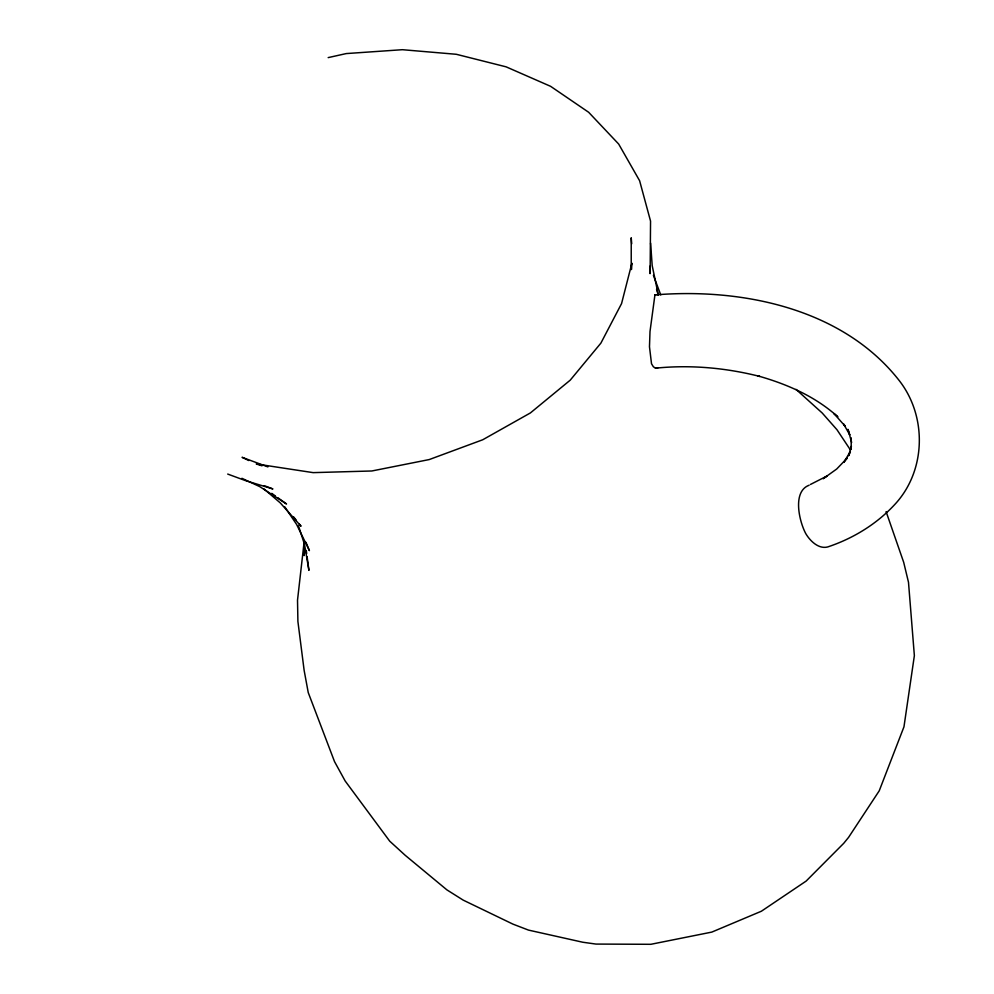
<?xml version="1.0" encoding="UTF-8"?>
<svg xmlns="http://www.w3.org/2000/svg" width="994" height="994" viewBox="0 0 994 994"><rect width="100%" height="100%" fill="white"/><g stroke="black" fill="none" stroke-linecap="round" stroke-linejoin="round"><path stroke-width="1.49" d="M631.227 269.548L631.227 237.79L631.712 243.754M851.187 449.276L851.224 437.832M631.563 269.399L631.898 263.199L621.561 303.592L600.885 343.129L570.233 380.155L530.398 412.932L482.749 439.758L429.234 459.563L371.843 470.982L313.147 472.635L256.253 463.962L262.031 465.813M304.599 551.111L304.127 555.596L303.94 540.96M304.276 540.637L297.517 600.165L297.902 621.449L304.139 670.391L308.239 692.569L334.518 761.59L345.179 781.011L389.735 841.185L405.154 855.262L446.915 889.879L463.179 900.117L512.929 924.122L528.485 930.098L582.782 942.237L595.953 944.076L650.871 944.3L711.803 932.099L761.367 911.237L806.122 881.094L843.707 843.334L848.578 837.37L879.23 790.814L903.968 726.813L914.368 655.642L908.491 582.26L903.695 562.331L886.101 511.637M851.436 446.095L848.603 455.786L850.404 451.785M809.104 485.234C792.032 491.583 799.325 521.751 805.836 533.728C810.47 541.531 819.801 550.44 829.543 546.327C854.231 537.804 877.155 523.627 894.911 504.343C925.973 470.92 927.24 416.946 899.607 381.062C843.285 308.513 742.245 287.751 654.934 294.907L650.001 331.536L649.48 346.807L651.517 363.767L653.356 366.749L655.493 368.178C690.42 364.612 725.806 367.817 759.801 376.428L757.987 375.918C786.962 384.082 815.353 396.432 837.855 416.859L833.941 413.541L845.385 426.488L843.856 424.152M850.205 451.761L843.844 462.285L847.298 457.998L836.699 469.019L823.194 478.698L826.921 476.076L810.396 484.488M328.169 57.615L346.247 53.577L402.421 49.7L456.296 54.285L506.095 66.834L550.614 86.329L588.634 112.26L618.678 144.055L639.614 180.734L650.548 221.09L650.126 273.661L650.076 266.069M655.493 368.178L657.73 367.979M654.934 294.907L655.717 295.081M227.701 474.063L245.717 480.698L272.903 488.949L264.23 485.668M267.908 466.907L242.064 457.302L248.848 460.557M241.915 478.3L259.732 486.625L286.533 503.983L277.91 497.783M271.747 493.359L275.45 496.018M263.919 488.886L280.308 502.939L301.02 526.224L299.169 523.875M796.032 389.387L822.224 413.019L836.973 429.719L850.504 450.071M293.603 516.855L296.386 520.371M284.756 506.828L296.585 524.41L309.42 550.639L305.941 542.264M843.831 424.426L849.82 434.95L847.981 429.333L851.647 442.442M660.761 294.92L653.406 275.326M298.448 525.727L304.512 544.401L308.923 570.37L307.096 556.615M656.549 289.229L658.239 295.131M658.351 295.131L652.188 265.572L650.598 243.132M306.276 550.514L306.686 553.559"/></g></svg>
